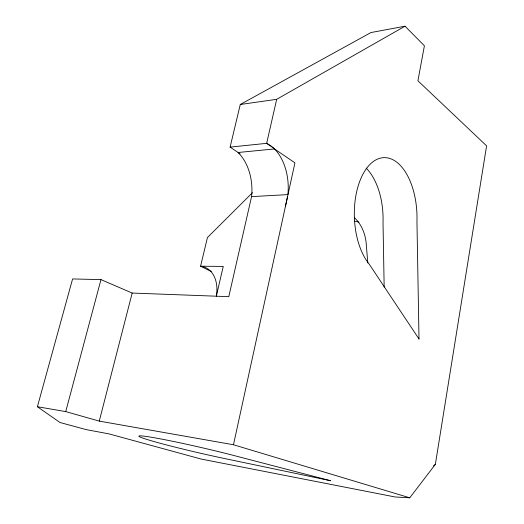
<?xml version="1.0" encoding="UTF-8"?>
<svg xmlns="http://www.w3.org/2000/svg" width="524" height="524" viewBox="0 0 524 524"><rect width="100%" height="100%" fill="white"/><g stroke="black" fill="none" stroke-linecap="round" stroke-linejoin="round"><path stroke-width="0.79" d="M285.357 206.718L294.92 162.846L274.517 148.94L238.053 152.497A42.149 28.047 86.2 0 1 251.566 196.624L228.798 296.669L132.179 293.054L100.981 279.62L72.6 278.932L37.401 406.729L60.005 422.508L86.126 429.595L109.077 433.905L201.164 459.057L395.207 496.988L409.761 497.8L435.352 464.369L486.599 145.849L417.916 80.788L424.407 45.791L405.032 26.2L370.94 32.553L240.28 104.486L230.108 147.113L240.051 153.787M409.761 497.8L233.475 444.752L287.617 196.349M405.032 26.2L276.685 99.318L266.657 143.34L273.449 148.03M37.401 406.729L65.729 411.602L99.272 421.113L132.179 293.054M65.729 411.602L100.981 279.62M252.522 192.642L207.425 237.569L200.581 266.212A33.634 23.272 -65.4 0 1 216.327 296.198L223.244 266.415L200.581 266.212L211.329 271.543M433.466 465.895L435.352 464.369M240.28 104.486L276.685 99.318M230.108 147.113L266.657 143.34L270.712 145.692L274.517 148.94A43.616 27.752 86.4 0 1 287.886 194.601L251.566 196.624M99.272 421.113L233.475 444.752M367.789 262.917L366.394 245.861A54.293 41.632 -59.3 0 0 354.578 217.853M384.164 287.054L383.018 222.654A56.526 31.99 88.3 0 0 366.191 168.125M354.362 221.207A52.944 41.455 -59.2 0 1 358.966 222.189M330.408 480.685L226.65 458.965A63.26 2.856 13 0 1 150.015 440.389A63.26 2.856 13 0 1 157.076 438.254A63.26 2.856 13 0 1 236.141 456.096L330.408 480.685M419.01 339.002L369.184 264.096A58.184 31.316 88.4 0 1 356.68 191.66A58.184 31.316 88.4 0 1 392.738 159.656A58.184 31.316 88.4 0 1 416.953 221.698L419.01 339.002"/></g></svg>
